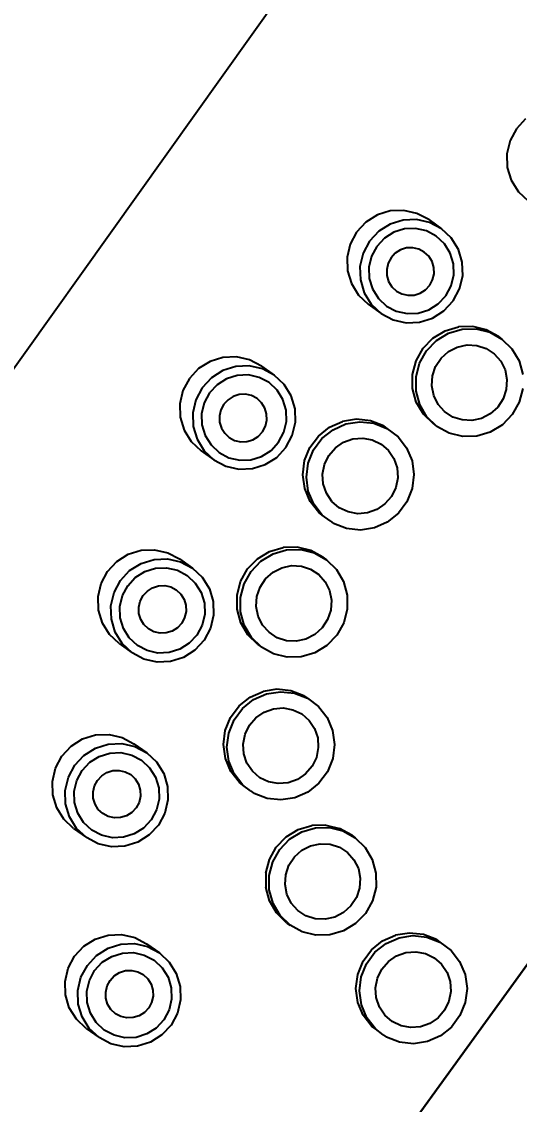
# Model space of a CAD drawing. Header units: metres. Extents: x 141303 to 146299, y 125960 to 127091.
# Drawn here: x 144905.5251 to 144905.6603, y 126076.2171 to 126076.5112 of the extents above; entities that cross this region are included whole.
import ezdxf

# ---------------------------------------------------------------- set-up
doc = ezdxf.new("R2010")
doc.units = ezdxf.units.M
doc.header["$MEASUREMENT"] = 0
for name, color, linetype in [('DIMENSION', 50, 'Continuous'), ('Edges', 7, 'Continuous'), ('FURNITURE', 6, 'Continuous')]:
    doc.layers.add(name, color=color, linetype=linetype)
doc.layers.add('NVMI_WALL', color=7, linetype='Continuous', lineweight=30)
doc.styles.get("Standard").update_dxf_attribs({"font": 'arial.ttf'})
doc.dimstyles.get("Standard").update_dxf_attribs({"dimtxt": 0.18, "dimasz": 0.18, "dimexe": 0.18, "dimexo": 0.0625, "dimgap": 0.09, "dimtad": 0, "dimtih": 1, "dimtoh": 1, "dimdec": 4, "dimzin": 0, "dimdsep": 46, "dimtxsty": 'Standard', "dimcen": 0.09, "dimadec": 0, "dimazin": 0, "dimtfac": 1, "dimtdec": 4, "dimtofl": 0, "dimtmove": 0, "dimatfit": 3, "dimfxl": 1, "dimtolj": 1, "dimtzin": 0, "dimarcsym": 0})

# ---------------------------------------------------------------- blocks, each defined once
blk = doc.blocks.new('ultrasound machine pl')
at = {"layer": 'Edges'}
for p, q in [((167.174, 74.266), (142.929, 74.266)), ((155.364, 71.947), (155.154, 71.92)), ((155.574, 71.92), (155.364, 71.947)), ((154.959, 71.84), (154.791, 71.712)), ((155.154, 71.92), (154.959, 71.84)), ((155.769, 71.84), (155.574, 71.92)), ((155.937, 71.712), (155.769, 71.84)), ((154.791, 71.712), (154.662, 71.546)), ((155.154, 71.674), (154.959, 71.594)), ((155.364, 71.701), (155.154, 71.674)), ((155.574, 71.674), (155.364, 71.701)), ((155.769, 71.594), (155.574, 71.674)), ((156.066, 71.546), (155.937, 71.712)), ((154.662, 71.546), (154.581, 71.353)), ((154.791, 71.466), (154.662, 71.3)), ((154.959, 71.594), (154.791, 71.466)), ((155.029, 71.473), (154.891, 71.368)), ((155.191, 71.539), (155.029, 71.473)), ((155.364, 71.561), (155.191, 71.539)), ((155.537, 71.539), (155.364, 71.561)), ((155.699, 71.473), (155.537, 71.539)), ((155.837, 71.368), (155.699, 71.473)), ((155.937, 71.466), (155.769, 71.594)), ((156.066, 71.3), (155.937, 71.466)), ((156.147, 71.353), (156.066, 71.546)), ((154.581, 71.353), (154.553, 71.145)), ((154.662, 71.3), (154.581, 71.107)), ((154.891, 71.368), (154.784, 71.23)), ((155.253, 71.264), (155.162, 71.228)), ((155.349, 71.277), (155.253, 71.264)), ((155.446, 71.264), (155.349, 71.277)), ((155.536, 71.228), (155.446, 71.264)), ((155.944, 71.23), (155.837, 71.368)), ((156.147, 71.107), (156.066, 71.3)), ((156.175, 71.145), (156.147, 71.353)), ((151.601, 71.004), (151.769, 71.132)), ((151.769, 71.132), (151.964, 71.212)), ((151.964, 71.212), (152.174, 71.239)), ((152.174, 71.239), (152.384, 71.212)), ((152.384, 71.212), (152.579, 71.132)), ((152.579, 71.132), (152.747, 71.004)), ((154.553, 71.145), (154.553, 70.899)), ((154.581, 71.107), (154.553, 70.899)), ((154.784, 71.23), (154.717, 71.071)), ((155.026, 71.092), (154.988, 71.003)), ((155.085, 71.169), (155.026, 71.092)), ((155.162, 71.228), (155.085, 71.169)), ((155.614, 71.169), (155.536, 71.228)), ((155.673, 71.092), (155.614, 71.169)), ((155.71, 71.003), (155.673, 71.092)), ((156.011, 71.071), (155.944, 71.23)), ((156.175, 70.899), (156.147, 71.107)), ((156.175, 71.145), (156.175, 70.899)), ((158.528, 71.122), (158.333, 71.042)), ((158.738, 71.15), (158.528, 71.122)), ((158.948, 71.122), (158.738, 71.15)), ((159.144, 71.042), (158.948, 71.122)), ((151.472, 70.838), (151.601, 71.004)), ((151.769, 70.886), (151.964, 70.966)), ((151.964, 70.966), (152.174, 70.993)), ((152.174, 70.993), (152.384, 70.966)), ((152.384, 70.966), (152.579, 70.886)), ((152.747, 71.004), (152.876, 70.838)), ((154.717, 71.071), (154.695, 70.899)), ((154.988, 71.003), (154.976, 70.907)), ((155.723, 70.907), (155.71, 71.003)), ((156.033, 70.899), (156.011, 71.071)), ((158.333, 71.042), (158.165, 70.915)), ((159.312, 70.915), (159.144, 71.042)), ((151.391, 70.645), (151.472, 70.838)), ((151.472, 70.592), (151.601, 70.758)), ((151.601, 70.758), (151.769, 70.886)), ((151.701, 70.66), (151.839, 70.765)), ((151.839, 70.765), (152.001, 70.831)), ((152.001, 70.831), (152.174, 70.853)), ((152.174, 70.853), (152.347, 70.831)), ((152.347, 70.831), (152.509, 70.765)), ((152.509, 70.765), (152.647, 70.66)), ((152.579, 70.886), (152.747, 70.758)), ((152.747, 70.758), (152.876, 70.592)), ((152.876, 70.838), (152.957, 70.645)), ((154.553, 70.899), (154.581, 70.692)), ((154.695, 70.899), (154.717, 70.728)), ((154.976, 70.907), (154.988, 70.812)), ((154.988, 70.812), (155.026, 70.722)), ((155.673, 70.722), (155.71, 70.812)), ((155.71, 70.812), (155.723, 70.907)), ((156.011, 70.728), (156.033, 70.899)), ((156.147, 70.692), (156.175, 70.899)), ((158.165, 70.915), (158.036, 70.749)), ((158.333, 70.797), (158.165, 70.669)), ((158.528, 70.877), (158.333, 70.797)), ((158.738, 70.904), (158.528, 70.877)), ((158.738, 70.764), (158.565, 70.742)), ((158.948, 70.877), (158.738, 70.904)), ((158.912, 70.742), (158.738, 70.764)), ((159.144, 70.797), (158.948, 70.877)), ((159.312, 70.669), (159.144, 70.797)), ((159.44, 70.749), (159.312, 70.915)), ((151.363, 70.437), (151.391, 70.645)), ((151.391, 70.399), (151.472, 70.592)), ((151.594, 70.522), (151.701, 70.66)), ((152.647, 70.66), (152.754, 70.522)), ((152.876, 70.592), (152.957, 70.399)), ((152.957, 70.645), (152.985, 70.437)), ((154.581, 70.692), (154.662, 70.498)), ((154.717, 70.728), (154.784, 70.568)), ((155.026, 70.722), (155.085, 70.646)), ((155.085, 70.646), (155.162, 70.587)), ((155.162, 70.587), (155.253, 70.55)), ((155.446, 70.55), (155.536, 70.587)), ((155.536, 70.587), (155.614, 70.646)), ((155.614, 70.646), (155.673, 70.722)), ((155.944, 70.568), (156.011, 70.728)), ((156.066, 70.498), (156.147, 70.692)), ((158.036, 70.749), (157.955, 70.555)), ((158.165, 70.669), (158.036, 70.503)), ((158.404, 70.676), (158.265, 70.57)), ((158.565, 70.742), (158.404, 70.676)), ((159.073, 70.676), (158.912, 70.742)), ((159.212, 70.57), (159.073, 70.676)), ((159.44, 70.503), (159.312, 70.669)), ((159.521, 70.555), (159.44, 70.749)), ((151.363, 70.437), (151.363, 70.191)), ((151.527, 70.363), (151.594, 70.522)), ((151.865, 70.384), (151.924, 70.461)), ((151.924, 70.461), (152.002, 70.52)), ((152.002, 70.52), (152.092, 70.556)), ((152.092, 70.556), (152.189, 70.569)), ((152.189, 70.569), (152.285, 70.556)), ((152.285, 70.556), (152.375, 70.52)), ((152.375, 70.52), (152.453, 70.461)), ((152.453, 70.461), (152.512, 70.384)), ((152.754, 70.522), (152.82, 70.363)), ((152.985, 70.437), (152.985, 70.191)), ((154.662, 70.498), (154.791, 70.332)), ((154.784, 70.568), (154.891, 70.431)), ((154.891, 70.431), (155.029, 70.326)), ((155.253, 70.55), (155.349, 70.538)), ((155.349, 70.538), (155.446, 70.55)), ((155.699, 70.326), (155.837, 70.431)), ((155.837, 70.431), (155.944, 70.568)), ((155.937, 70.332), (156.066, 70.498)), ((157.955, 70.555), (157.928, 70.348)), ((158.036, 70.503), (157.955, 70.31)), ((158.159, 70.433), (158.092, 70.273)), ((158.265, 70.57), (158.159, 70.433)), ((158.537, 70.43), (158.459, 70.372)), ((158.627, 70.467), (158.537, 70.43)), ((158.724, 70.48), (158.627, 70.467)), ((158.82, 70.467), (158.724, 70.48)), ((158.91, 70.43), (158.82, 70.467)), ((158.988, 70.372), (158.91, 70.43)), ((159.318, 70.433), (159.212, 70.57)), ((159.385, 70.273), (159.318, 70.433)), ((159.521, 70.31), (159.44, 70.503)), ((159.549, 70.348), (159.521, 70.555)), ((151.363, 70.191), (151.391, 70.399)), ((151.505, 70.191), (151.527, 70.363)), ((151.815, 70.199), (151.828, 70.295)), ((151.828, 70.295), (151.865, 70.384)), ((152.512, 70.384), (152.55, 70.295)), ((152.55, 70.295), (152.562, 70.199)), ((152.82, 70.363), (152.843, 70.191)), ((152.957, 70.399), (152.985, 70.191)), ((154.791, 70.332), (154.959, 70.205)), ((155.029, 70.326), (155.191, 70.26)), ((155.191, 70.26), (155.364, 70.237)), ((155.364, 70.237), (155.537, 70.26)), ((155.537, 70.26), (155.699, 70.326)), ((155.769, 70.205), (155.937, 70.332)), ((157.928, 70.348), (157.928, 70.102)), ((157.955, 70.31), (157.928, 70.102)), ((158.092, 70.273), (158.069, 70.102)), ((158.4, 70.295), (158.363, 70.206)), ((158.459, 70.372), (158.4, 70.295)), ((159.047, 70.295), (158.988, 70.372)), ((159.085, 70.206), (159.047, 70.295)), ((159.408, 70.102), (159.385, 70.273)), ((159.549, 70.102), (159.521, 70.31)), ((159.549, 70.348), (159.549, 70.102)), ((149.009, 70.039), (149.205, 70.119)), ((149.205, 70.119), (149.415, 70.146)), ((149.415, 70.146), (149.624, 70.119)), ((149.624, 70.119), (149.82, 70.039)), ((151.391, 69.984), (151.363, 70.191)), ((151.527, 70.02), (151.505, 70.191)), ((151.828, 70.104), (151.815, 70.199)), ((151.865, 70.014), (151.828, 70.104)), ((152.55, 70.104), (152.512, 70.014)), ((152.562, 70.199), (152.55, 70.104)), ((152.843, 70.191), (152.82, 70.02)), ((152.985, 70.191), (152.957, 69.984)), ((154.959, 70.205), (155.154, 70.125)), ((155.154, 70.125), (155.364, 70.097)), ((155.364, 70.097), (155.574, 70.125)), ((155.574, 70.125), (155.769, 70.205)), ((157.928, 70.102), (157.955, 69.894)), ((158.069, 70.102), (158.092, 69.931)), ((158.363, 70.206), (158.35, 70.11)), ((158.35, 70.11), (158.363, 70.014)), ((159.097, 70.11), (159.085, 70.206)), ((159.085, 70.014), (159.097, 70.11)), ((159.385, 69.931), (159.408, 70.102)), ((159.521, 69.894), (159.549, 70.102)), ((148.712, 69.745), (148.841, 69.911)), ((148.841, 69.911), (149.009, 70.039)), ((149.82, 70.039), (149.988, 69.911)), ((149.988, 69.911), (150.117, 69.745)), ((151.472, 69.79), (151.391, 69.984)), ((151.594, 69.86), (151.527, 70.02)), ((151.924, 69.938), (151.865, 70.014)), ((152.002, 69.879), (151.924, 69.938)), ((152.453, 69.938), (152.375, 69.879)), ((152.512, 70.014), (152.453, 69.938)), ((152.82, 70.02), (152.754, 69.86)), ((152.957, 69.984), (152.876, 69.79)), ((158.092, 69.931), (158.159, 69.771)), ((158.363, 70.014), (158.4, 69.925)), ((158.4, 69.925), (158.459, 69.849)), ((158.988, 69.849), (159.047, 69.925)), ((159.047, 69.925), (159.085, 70.014)), ((159.318, 69.771), (159.385, 69.931)), ((161.092, 69.949), (160.924, 69.822)), ((161.288, 70.03), (161.092, 69.949)), ((161.498, 70.057), (161.288, 70.03)), ((161.708, 70.03), (161.498, 70.057)), ((148.631, 69.552), (148.712, 69.745)), ((148.841, 69.666), (149.009, 69.793)), ((149.009, 69.793), (149.205, 69.873)), ((149.205, 69.873), (149.415, 69.9)), ((149.241, 69.738), (149.415, 69.761)), ((149.415, 69.9), (149.624, 69.873)), ((149.415, 69.761), (149.588, 69.738)), ((149.624, 69.873), (149.82, 69.793)), ((149.82, 69.793), (149.988, 69.666)), ((150.117, 69.745), (150.198, 69.552)), ((151.601, 69.624), (151.472, 69.79)), ((151.701, 69.723), (151.594, 69.86)), ((152.092, 69.842), (152.002, 69.879)), ((152.189, 69.83), (152.092, 69.842)), ((152.285, 69.842), (152.189, 69.83)), ((152.375, 69.879), (152.285, 69.842)), ((152.754, 69.86), (152.647, 69.723)), ((152.876, 69.79), (152.747, 69.624)), ((155.365, 69.74), (155.58, 69.792)), ((155.58, 69.792), (155.802, 69.787)), ((155.802, 69.787), (156.015, 69.727)), ((157.955, 69.894), (158.036, 69.701)), ((158.159, 69.771), (158.265, 69.634)), ((158.459, 69.849), (158.537, 69.79)), ((158.537, 69.79), (158.627, 69.753)), ((158.627, 69.753), (158.724, 69.74)), ((158.724, 69.74), (158.82, 69.753)), ((158.82, 69.753), (158.91, 69.79)), ((158.91, 69.79), (158.988, 69.849)), ((159.212, 69.634), (159.318, 69.771)), ((159.44, 69.701), (159.521, 69.894)), ((160.924, 69.822), (160.796, 69.656)), ((148.712, 69.499), (148.841, 69.666)), ((148.941, 69.567), (149.08, 69.672)), ((149.08, 69.672), (149.241, 69.738)), ((149.588, 69.738), (149.749, 69.672)), ((149.749, 69.672), (149.888, 69.567)), ((149.988, 69.666), (150.117, 69.499)), ((151.769, 69.497), (151.601, 69.624)), ((151.839, 69.618), (151.701, 69.723)), ((152.001, 69.552), (151.839, 69.618)), ((152.509, 69.618), (152.347, 69.552)), ((152.647, 69.723), (152.509, 69.618)), ((152.747, 69.624), (152.579, 69.497)), ((155.011, 69.484), (155.171, 69.635)), ((155.171, 69.635), (155.365, 69.74)), ((155.171, 69.568), (155.365, 69.673)), ((155.365, 69.673), (155.58, 69.725)), ((155.58, 69.725), (155.802, 69.721)), ((155.802, 69.721), (156.015, 69.66)), ((156.015, 69.727), (156.205, 69.614)), ((156.015, 69.66), (156.205, 69.548)), ((156.359, 69.457), (156.205, 69.614)), ((158.036, 69.701), (158.165, 69.535)), ((158.265, 69.634), (158.404, 69.529)), ((159.073, 69.529), (159.212, 69.634)), ((159.312, 69.535), (159.44, 69.701)), ((160.796, 69.656), (160.715, 69.462)), ((148.604, 69.344), (148.631, 69.552)), ((148.631, 69.306), (148.712, 69.499)), ((148.768, 69.27), (148.835, 69.43)), ((148.835, 69.43), (148.941, 69.567)), ((149.165, 69.368), (149.242, 69.427)), ((149.242, 69.427), (149.332, 69.464)), ((149.332, 69.464), (149.429, 69.476)), ((149.429, 69.476), (149.526, 69.464)), ((149.526, 69.464), (149.616, 69.427)), ((149.616, 69.427), (149.694, 69.368)), ((149.888, 69.567), (149.994, 69.43)), ((149.994, 69.43), (150.061, 69.27)), ((150.117, 69.499), (150.198, 69.306)), ((150.198, 69.552), (150.225, 69.344)), ((151.964, 69.417), (151.769, 69.497)), ((152.174, 69.389), (151.964, 69.417)), ((152.174, 69.529), (152.001, 69.552)), ((152.347, 69.552), (152.174, 69.529)), ((152.384, 69.417), (152.174, 69.389)), ((152.579, 69.497), (152.384, 69.417)), ((153.045, 69.381), (153.252, 69.46)), ((153.252, 69.46), (153.473, 69.484)), ((153.252, 69.393), (153.473, 69.417)), ((153.473, 69.484), (153.692, 69.451)), ((153.473, 69.417), (153.692, 69.384)), ((153.692, 69.451), (153.895, 69.363)), ((154.896, 69.298), (155.011, 69.484)), ((154.896, 69.232), (155.011, 69.418)), ((155.011, 69.418), (155.171, 69.568)), ((155.357, 69.391), (155.498, 69.454)), ((155.498, 69.454), (155.651, 69.48)), ((155.651, 69.48), (155.806, 69.466)), ((155.806, 69.466), (155.952, 69.413)), ((155.952, 69.413), (156.078, 69.325)), ((156.205, 69.548), (156.359, 69.391)), ((156.466, 69.267), (156.359, 69.457)), ((158.165, 69.535), (158.333, 69.407)), ((158.333, 69.407), (158.528, 69.327)), ((158.404, 69.529), (158.565, 69.462)), ((158.565, 69.462), (158.738, 69.44)), ((158.738, 69.44), (158.912, 69.462)), ((158.912, 69.462), (159.073, 69.529)), ((158.948, 69.327), (159.144, 69.407)), ((159.144, 69.407), (159.312, 69.535)), ((160.715, 69.462), (160.687, 69.255)), ((148.604, 69.344), (148.604, 69.098)), ((148.604, 69.098), (148.631, 69.306)), ((148.745, 69.098), (148.768, 69.27)), ((149.068, 69.202), (149.106, 69.291)), ((149.106, 69.291), (149.165, 69.368)), ((149.694, 69.368), (149.753, 69.291)), ((149.753, 69.291), (149.79, 69.202)), ((150.061, 69.27), (150.084, 69.098)), ((150.198, 69.306), (150.225, 69.098)), ((150.225, 69.344), (150.225, 69.098)), ((152.728, 69.082), (152.867, 69.252)), ((152.867, 69.252), (153.045, 69.381)), ((152.867, 69.185), (153.045, 69.314)), ((153.045, 69.314), (153.252, 69.393)), ((153.692, 69.384), (153.895, 69.297)), ((153.895, 69.363), (154.068, 69.227)), ((153.895, 69.297), (154.068, 69.161)), ((154.834, 69.089), (154.896, 69.298)), ((155.148, 69.169), (155.238, 69.293)), ((155.238, 69.293), (155.357, 69.391)), ((156.078, 69.325), (156.178, 69.208)), ((156.359, 69.391), (156.466, 69.2)), ((156.519, 69.055), (156.466, 69.267)), ((157.643, 69.23), (157.864, 69.254)), ((157.864, 69.254), (158.083, 69.221)), ((158.528, 69.327), (158.738, 69.3)), ((158.738, 69.3), (158.948, 69.327)), ((148.631, 68.891), (148.604, 69.098)), ((148.768, 68.927), (148.745, 69.098)), ((149.055, 69.106), (149.068, 69.202)), ((149.068, 69.011), (149.055, 69.106)), ((149.79, 69.202), (149.803, 69.106)), ((149.803, 69.106), (149.79, 69.011)), ((150.084, 69.098), (150.061, 68.927)), ((150.225, 69.098), (150.198, 68.891)), ((152.639, 68.883), (152.728, 69.082)), ((152.728, 69.015), (152.867, 69.185)), ((153.075, 69.033), (153.207, 69.114)), ((153.207, 69.114), (153.355, 69.159)), ((153.355, 69.159), (153.51, 69.165)), ((153.51, 69.165), (153.662, 69.131)), ((153.662, 69.131), (153.799, 69.06)), ((154.2, 69.052), (154.068, 69.227)), ((154.068, 69.161), (154.2, 68.985)), ((154.834, 69.023), (154.896, 69.232)), ((154.834, 69.023), (154.834, 69.089)), ((155.094, 69.026), (155.148, 69.169)), ((156.178, 69.208), (156.242, 69.069)), ((156.242, 69.069), (156.269, 68.919)), ((156.466, 69.2), (156.519, 68.989)), ((157.258, 69.022), (157.437, 69.151)), ((157.258, 68.955), (157.437, 69.084)), ((157.437, 69.151), (157.643, 69.23)), ((157.437, 69.084), (157.643, 69.163)), ((157.643, 69.163), (157.864, 69.187)), ((157.864, 69.187), (158.083, 69.154)), ((158.083, 69.221), (158.286, 69.133)), ((158.083, 69.154), (158.286, 69.067)), ((158.286, 69.133), (158.46, 68.997)), ((158.286, 69.067), (158.46, 68.931)), ((148.835, 68.767), (148.768, 68.927)), ((149.106, 68.922), (149.068, 69.011)), ((149.165, 68.845), (149.106, 68.922)), ((149.753, 68.922), (149.694, 68.845)), ((149.79, 69.011), (149.753, 68.922)), ((150.061, 68.927), (149.994, 68.767)), ((152.639, 68.816), (152.728, 69.015)), ((152.897, 68.786), (152.97, 68.921)), ((152.97, 68.921), (153.075, 69.033)), ((153.799, 69.06), (153.913, 68.956)), ((153.913, 68.956), (153.996, 68.827)), ((154.28, 68.849), (154.2, 69.052)), ((154.2, 68.985), (154.28, 68.783)), ((154.829, 68.872), (154.834, 69.023)), ((155.08, 68.875), (155.094, 69.026)), ((156.269, 68.919), (156.254, 68.768)), ((156.519, 68.989), (156.514, 68.771)), ((156.519, 69.055), (156.519, 68.989)), ((157.119, 68.852), (157.258, 69.022)), ((157.119, 68.785), (157.258, 68.955)), ((157.598, 68.884), (157.746, 68.929)), ((157.746, 68.929), (157.901, 68.935)), ((157.901, 68.935), (158.053, 68.901)), ((158.053, 68.901), (158.19, 68.83)), ((158.591, 68.822), (158.46, 68.997)), ((158.46, 68.931), (158.591, 68.755)), ((148.712, 68.697), (148.631, 68.891)), ((148.941, 68.63), (148.835, 68.767)), ((149.242, 68.786), (149.165, 68.845)), ((149.332, 68.749), (149.242, 68.786)), ((149.429, 68.737), (149.332, 68.749)), ((149.526, 68.749), (149.429, 68.737)), ((149.616, 68.786), (149.526, 68.749)), ((149.694, 68.845), (149.616, 68.786)), ((149.994, 68.767), (149.888, 68.63)), ((150.198, 68.891), (150.117, 68.697)), ((152.605, 68.668), (152.639, 68.883)), ((152.605, 68.601), (152.639, 68.816)), ((152.863, 68.638), (152.897, 68.786)), ((153.996, 68.827), (154.041, 68.682)), ((154.305, 68.633), (154.28, 68.849)), ((154.28, 68.783), (154.305, 68.566)), ((154.829, 68.872), (154.829, 68.805)), ((154.882, 68.594), (154.829, 68.805)), ((155.106, 68.724), (155.08, 68.875)), ((156.254, 68.768), (156.2, 68.625)), ((156.514, 68.771), (156.452, 68.562)), ((157.03, 68.653), (157.119, 68.852)), ((157.03, 68.586), (157.119, 68.785)), ((157.361, 68.691), (157.466, 68.803)), ((157.466, 68.803), (157.598, 68.884)), ((158.19, 68.83), (158.304, 68.726)), ((158.672, 68.619), (158.591, 68.822)), ((158.591, 68.755), (158.672, 68.553)), ((148.841, 68.531), (148.712, 68.697)), ((149.08, 68.525), (148.941, 68.63)), ((149.888, 68.63), (149.749, 68.525)), ((150.117, 68.697), (149.988, 68.531)), ((152.605, 68.668), (152.605, 68.601)), ((152.63, 68.385), (152.605, 68.601)), ((152.869, 68.485), (152.863, 68.638)), ((154.041, 68.682), (154.047, 68.53)), ((154.305, 68.566), (154.271, 68.351)), ((154.305, 68.633), (154.305, 68.566)), ((154.989, 68.403), (154.882, 68.594)), ((155.171, 68.586), (155.106, 68.724)), ((155.27, 68.469), (155.171, 68.586)), ((156.2, 68.625), (156.11, 68.5)), ((156.452, 68.562), (156.337, 68.376)), ((156.997, 68.438), (157.03, 68.653)), ((156.997, 68.371), (157.03, 68.586)), ((157.288, 68.556), (157.361, 68.691)), ((158.304, 68.726), (158.387, 68.597)), ((158.387, 68.597), (158.433, 68.452)), ((158.696, 68.403), (158.672, 68.619)), ((149.009, 68.404), (148.841, 68.531)), ((149.205, 68.324), (149.009, 68.404)), ((149.241, 68.459), (149.08, 68.525)), ((149.415, 68.436), (149.241, 68.459)), ((149.588, 68.459), (149.415, 68.436)), ((149.749, 68.525), (149.588, 68.459)), ((149.82, 68.404), (149.624, 68.324)), ((149.988, 68.531), (149.82, 68.404)), ((152.914, 68.34), (152.869, 68.485)), ((154.047, 68.53), (154.013, 68.381)), ((155.143, 68.246), (154.989, 68.403)), ((155.396, 68.381), (155.27, 68.469)), ((155.991, 68.403), (155.85, 68.34)), ((156.11, 68.5), (155.991, 68.403)), ((156.997, 68.438), (156.997, 68.371)), ((157.254, 68.408), (157.288, 68.556)), ((157.26, 68.255), (157.254, 68.408)), ((158.433, 68.452), (158.439, 68.3)), ((158.672, 68.553), (158.696, 68.336)), ((158.696, 68.403), (158.696, 68.336)), ((149.415, 68.296), (149.205, 68.324)), ((149.624, 68.324), (149.415, 68.296)), ((151.024, 68.2), (151.218, 68.305)), ((151.024, 68.133), (151.218, 68.238)), ((151.218, 68.305), (151.434, 68.357)), ((151.218, 68.238), (151.434, 68.29)), ((151.434, 68.357), (151.656, 68.352)), ((151.434, 68.29), (151.656, 68.285)), ((151.656, 68.352), (151.869, 68.291)), ((151.656, 68.285), (151.869, 68.225)), ((151.869, 68.291), (152.058, 68.179)), ((151.869, 68.225), (152.058, 68.112)), ((152.71, 68.182), (152.63, 68.385)), ((152.997, 68.211), (152.914, 68.34)), ((153.941, 68.246), (153.835, 68.135)), ((154.013, 68.381), (153.941, 68.246)), ((154.271, 68.351), (154.182, 68.152)), ((155.333, 68.134), (155.143, 68.246)), ((155.542, 68.328), (155.396, 68.381)), ((155.697, 68.314), (155.542, 68.328)), ((155.85, 68.34), (155.697, 68.314)), ((156.177, 68.225), (155.983, 68.121)), ((156.337, 68.376), (156.177, 68.225)), ((157.021, 68.155), (156.997, 68.371)), ((157.306, 68.11), (157.26, 68.255)), ((158.439, 68.3), (158.404, 68.151)), ((158.696, 68.336), (158.663, 68.121)), ((146.415, 67.94), (146.583, 68.067)), ((146.583, 68.067), (146.779, 68.148)), ((146.779, 68.148), (146.988, 68.175)), ((146.988, 68.175), (147.198, 68.148)), ((147.198, 68.148), (147.394, 68.067)), ((147.394, 68.067), (147.562, 67.94)), ((150.864, 68.049), (151.024, 68.2)), ((150.864, 67.982), (151.024, 68.133)), ((152.212, 68.022), (152.058, 68.179)), ((152.058, 68.112), (152.212, 67.955)), ((152.842, 68.007), (152.71, 68.182)), ((153.111, 68.108), (152.997, 68.211)), ((153.249, 68.037), (153.111, 68.108)), ((153.704, 68.054), (153.555, 68.009)), ((153.835, 68.135), (153.704, 68.054)), ((154.182, 68.152), (154.043, 67.982)), ((155.546, 68.073), (155.333, 68.134)), ((155.768, 68.069), (155.546, 68.073)), ((155.983, 68.121), (155.768, 68.069)), ((157.102, 67.952), (157.021, 68.155)), ((157.389, 67.981), (157.306, 68.11)), ((158.404, 68.151), (158.332, 68.016)), ((158.663, 68.121), (158.573, 67.922)), ((146.286, 67.774), (146.415, 67.94)), ((146.583, 67.822), (146.779, 67.902)), ((146.779, 67.902), (146.988, 67.929)), ((146.988, 67.929), (147.198, 67.902)), ((147.198, 67.902), (147.394, 67.822)), ((147.562, 67.94), (147.69, 67.774)), ((150.749, 67.863), (150.864, 68.049)), ((150.749, 67.796), (150.864, 67.982)), ((151.091, 67.858), (151.21, 67.955)), ((151.21, 67.955), (151.351, 68.019)), ((151.351, 68.019), (151.504, 68.045)), ((151.504, 68.045), (151.659, 68.03)), ((151.659, 68.03), (151.805, 67.978)), ((151.805, 67.978), (151.932, 67.89)), ((151.932, 67.89), (152.031, 67.772)), ((152.319, 67.831), (152.212, 68.022)), ((152.212, 67.955), (152.319, 67.765)), ((153.015, 67.871), (152.842, 68.007)), ((153.4, 68.003), (153.249, 68.037)), ((153.555, 68.009), (153.4, 68.003)), ((154.043, 67.982), (153.865, 67.853)), ((157.233, 67.777), (157.102, 67.952)), ((157.502, 67.878), (157.389, 67.981)), ((158.226, 67.905), (158.095, 67.824)), ((158.332, 68.016), (158.226, 67.905)), ((158.573, 67.922), (158.435, 67.752)), ((146.205, 67.58), (146.286, 67.774)), ((146.415, 67.694), (146.583, 67.822)), ((146.654, 67.701), (146.815, 67.767)), ((146.815, 67.767), (146.988, 67.789)), ((146.988, 67.789), (147.162, 67.767)), ((147.162, 67.767), (147.323, 67.701)), ((147.394, 67.822), (147.562, 67.694)), ((147.69, 67.774), (147.771, 67.58)), ((150.687, 67.654), (150.749, 67.863)), ((150.687, 67.587), (150.749, 67.796)), ((150.947, 67.591), (151.001, 67.734)), ((151.001, 67.734), (151.091, 67.858)), ((152.031, 67.772), (152.096, 67.634)), ((152.372, 67.62), (152.319, 67.831)), ((152.319, 67.765), (152.372, 67.553)), ((153.218, 67.783), (153.015, 67.871)), ((153.438, 67.75), (153.218, 67.783)), ((153.658, 67.774), (153.438, 67.75)), ((153.865, 67.853), (153.658, 67.774)), ((157.406, 67.641), (157.233, 67.777)), ((157.64, 67.807), (157.502, 67.878)), ((157.791, 67.773), (157.64, 67.807)), ((157.946, 67.779), (157.791, 67.773)), ((158.095, 67.824), (157.946, 67.779)), ((146.178, 67.373), (146.205, 67.58)), ((146.286, 67.528), (146.415, 67.694)), ((146.409, 67.458), (146.515, 67.595)), ((146.515, 67.595), (146.654, 67.701)), ((147.323, 67.701), (147.462, 67.595)), ((147.462, 67.595), (147.568, 67.458)), ((147.562, 67.694), (147.69, 67.528)), ((147.771, 67.58), (147.799, 67.373)), ((150.682, 67.436), (150.687, 67.587)), ((150.687, 67.587), (150.687, 67.654)), ((150.933, 67.439), (150.947, 67.591)), ((152.096, 67.634), (152.122, 67.484)), ((152.372, 67.553), (152.367, 67.336)), ((152.372, 67.62), (152.372, 67.553)), ((157.609, 67.553), (157.406, 67.641)), ((157.829, 67.52), (157.609, 67.553)), ((158.256, 67.623), (158.049, 67.544)), ((146.205, 67.335), (146.286, 67.528)), ((146.342, 67.299), (146.409, 67.458)), ((146.679, 67.32), (146.739, 67.397)), ((146.739, 67.397), (146.816, 67.455)), ((146.816, 67.455), (146.906, 67.492)), ((146.906, 67.492), (147.003, 67.505)), ((147.003, 67.505), (147.1, 67.492)), ((147.1, 67.492), (147.19, 67.455)), ((147.19, 67.455), (147.267, 67.397)), ((147.267, 67.397), (147.327, 67.32)), ((147.568, 67.458), (147.635, 67.299)), ((147.69, 67.528), (147.771, 67.335)), ((150.682, 67.436), (150.682, 67.37)), ((150.959, 67.289), (150.933, 67.439)), ((152.122, 67.484), (152.107, 67.332)), ((158.049, 67.544), (157.829, 67.52)), ((146.178, 67.373), (146.178, 67.127)), ((146.178, 67.127), (146.205, 67.335)), ((146.319, 67.127), (146.342, 67.299)), ((146.629, 67.135), (146.642, 67.231)), ((146.642, 67.231), (146.679, 67.32)), ((147.327, 67.32), (147.364, 67.231)), ((147.364, 67.231), (147.377, 67.135)), ((147.635, 67.299), (147.658, 67.127)), ((147.771, 67.335), (147.799, 67.127)), ((147.799, 67.373), (147.799, 67.127)), ((150.735, 67.159), (150.682, 67.37)), ((151.024, 67.151), (150.959, 67.289)), ((152.107, 67.332), (152.053, 67.189)), ((152.367, 67.336), (152.306, 67.127)), ((146.205, 66.92), (146.178, 67.127)), ((146.342, 66.956), (146.319, 67.127)), ((146.642, 67.039), (146.629, 67.135)), ((146.679, 66.95), (146.642, 67.039)), ((147.364, 67.039), (147.327, 66.95)), ((147.377, 67.135), (147.364, 67.039)), ((147.658, 67.127), (147.635, 66.956)), ((147.799, 67.127), (147.771, 66.92)), ((150.842, 66.968), (150.735, 67.159)), ((151.123, 67.034), (151.024, 67.151)), ((151.964, 67.065), (151.844, 66.968)), ((152.053, 67.189), (151.964, 67.065)), ((152.306, 67.127), (152.191, 66.941)), ((146.286, 66.726), (146.205, 66.92)), ((146.409, 66.796), (146.342, 66.956)), ((146.739, 66.874), (146.679, 66.95)), ((146.816, 66.815), (146.739, 66.874)), ((147.267, 66.874), (147.19, 66.815)), ((147.327, 66.95), (147.267, 66.874)), ((147.635, 66.956), (147.568, 66.796)), ((147.771, 66.92), (147.69, 66.726)), ((150.996, 66.811), (150.842, 66.968)), ((151.25, 66.946), (151.123, 67.034)), ((151.395, 66.893), (151.25, 66.946)), ((151.55, 66.879), (151.395, 66.893)), ((151.703, 66.904), (151.55, 66.879)), ((151.844, 66.968), (151.703, 66.904)), ((152.191, 66.941), (152.031, 66.79)), ((146.415, 66.56), (146.286, 66.726)), ((146.515, 66.659), (146.409, 66.796)), ((146.906, 66.778), (146.816, 66.815)), ((147.003, 66.765), (146.906, 66.778)), ((147.1, 66.778), (147.003, 66.765)), ((147.19, 66.815), (147.1, 66.778)), ((147.568, 66.796), (147.462, 66.659)), ((147.69, 66.726), (147.562, 66.56)), ((151.186, 66.698), (150.996, 66.811)), ((152.031, 66.79), (151.836, 66.685)), ((146.583, 66.433), (146.415, 66.56)), ((146.654, 66.554), (146.515, 66.659)), ((146.815, 66.488), (146.654, 66.554)), ((147.323, 66.554), (147.162, 66.488)), ((147.462, 66.659), (147.323, 66.554)), ((147.562, 66.56), (147.394, 66.433)), ((149.774, 66.498), (149.981, 66.577)), ((149.981, 66.577), (150.202, 66.601)), ((149.981, 66.511), (150.202, 66.535)), ((150.202, 66.601), (150.421, 66.569)), ((150.202, 66.535), (150.421, 66.502)), ((150.421, 66.569), (150.624, 66.481)), ((151.399, 66.638), (151.186, 66.698)), ((151.621, 66.633), (151.399, 66.638)), ((151.836, 66.685), (151.621, 66.633)), ((146.779, 66.352), (146.583, 66.433)), ((146.988, 66.465), (146.815, 66.488)), ((147.162, 66.488), (146.988, 66.465)), ((147.394, 66.433), (147.198, 66.352)), ((149.457, 66.2), (149.596, 66.369)), ((149.774, 66.498), (149.596, 66.369)), ((149.596, 66.303), (149.774, 66.432)), ((149.774, 66.432), (149.981, 66.511)), ((150.421, 66.502), (150.624, 66.414)), ((150.624, 66.481), (150.797, 66.345)), ((150.624, 66.414), (150.797, 66.278)), ((146.988, 66.325), (146.779, 66.352)), ((147.198, 66.352), (146.988, 66.325)), ((149.368, 66), (149.457, 66.2)), ((149.457, 66.133), (149.596, 66.303)), ((149.804, 66.15), (149.936, 66.231)), ((149.936, 66.231), (150.084, 66.276)), ((150.084, 66.276), (150.239, 66.282)), ((150.239, 66.282), (150.391, 66.249)), ((150.391, 66.249), (150.528, 66.178)), ((150.929, 66.17), (150.797, 66.345)), ((150.797, 66.278), (150.929, 66.103)), ((149.368, 65.934), (149.457, 66.133)), ((149.626, 65.904), (149.699, 66.039)), ((149.699, 66.039), (149.804, 66.15)), ((150.528, 66.178), (150.642, 66.074)), ((150.642, 66.074), (150.725, 65.945)), ((150.929, 66.17), (151.009, 65.967)), ((150.929, 66.103), (151.009, 65.9)), ((149.334, 65.785), (149.368, 66)), ((149.334, 65.719), (149.368, 65.934)), ((149.592, 65.755), (149.626, 65.904)), ((150.725, 65.945), (150.771, 65.8)), ((151.034, 65.751), (151.009, 65.967)), ((151.009, 65.9), (151.034, 65.684)), ((149.334, 65.785), (149.334, 65.719)), ((149.359, 65.502), (149.334, 65.719)), ((149.598, 65.603), (149.592, 65.755)), ((150.771, 65.8), (150.776, 65.647)), ((151.034, 65.751), (151.034, 65.684)), ((149.644, 65.458), (149.598, 65.603)), ((150.776, 65.647), (150.742, 65.499)), ((151.034, 65.684), (151, 65.469)), ((149.439, 65.3), (149.359, 65.502)), ((149.726, 65.329), (149.644, 65.458)), ((150.67, 65.364), (150.564, 65.253)), ((150.742, 65.499), (150.67, 65.364)), ((151, 65.469), (150.911, 65.27)), ((149.571, 65.124), (149.439, 65.3)), ((149.84, 65.225), (149.726, 65.329)), ((149.978, 65.154), (149.84, 65.225)), ((150.564, 65.253), (150.433, 65.171)), ((150.911, 65.27), (150.773, 65.1)), ((149.744, 64.988), (149.571, 65.124)), ((150.129, 65.121), (149.978, 65.154)), ((150.284, 65.126), (150.129, 65.121)), ((150.433, 65.171), (150.284, 65.126)), ((150.773, 65.1), (150.594, 64.971)), ((149.947, 64.901), (149.744, 64.988)), ((150.167, 64.868), (149.947, 64.901)), ((150.387, 64.892), (150.167, 64.868)), ((150.594, 64.971), (150.387, 64.892)), ((149.127, 64.309), (149.321, 64.414)), ((149.127, 64.243), (149.321, 64.348)), ((149.321, 64.414), (149.537, 64.466)), ((149.321, 64.348), (149.537, 64.4)), ((149.537, 64.466), (149.758, 64.462)), ((149.537, 64.4), (149.758, 64.395)), ((149.758, 64.462), (149.971, 64.401)), ((149.758, 64.395), (149.971, 64.335)), ((149.971, 64.401), (150.161, 64.289)), ((148.967, 64.159), (149.127, 64.309)), ((148.967, 64.092), (149.127, 64.243)), ((149.971, 64.335), (150.161, 64.222)), ((150.315, 64.132), (150.161, 64.289)), ((150.161, 64.222), (150.315, 64.065)), ((148.852, 63.973), (148.967, 64.159)), ((148.852, 63.906), (148.967, 64.092)), ((149.194, 63.968), (149.313, 64.065)), ((149.313, 64.065), (149.454, 64.129)), ((149.454, 64.129), (149.607, 64.154)), ((149.607, 64.154), (149.762, 64.14)), ((149.762, 64.14), (149.908, 64.087)), ((149.908, 64.087), (150.034, 63.999)), ((150.422, 63.941), (150.315, 64.132)), ((150.315, 64.065), (150.422, 63.874)), ((148.79, 63.764), (148.852, 63.973)), ((148.79, 63.697), (148.852, 63.906)), ((149.05, 63.701), (149.104, 63.843)), ((149.104, 63.843), (149.194, 63.968)), ((150.034, 63.999), (150.134, 63.882)), ((150.134, 63.882), (150.198, 63.744)), ((150.475, 63.73), (150.422, 63.941)), ((150.422, 63.874), (150.475, 63.663)), ((148.785, 63.546), (148.79, 63.697)), ((148.79, 63.697), (148.79, 63.764)), ((149.036, 63.549), (149.05, 63.701)), ((150.198, 63.744), (150.225, 63.594)), ((150.475, 63.663), (150.47, 63.445)), ((150.475, 63.73), (150.475, 63.663)), ((148.785, 63.546), (148.785, 63.48)), ((149.062, 63.399), (149.036, 63.549)), ((150.225, 63.594), (150.21, 63.442)), ((148.838, 63.268), (148.785, 63.48)), ((149.127, 63.26), (149.062, 63.399)), ((150.21, 63.442), (150.156, 63.299)), ((150.47, 63.445), (150.408, 63.237)), ((148.945, 63.078), (148.838, 63.268)), ((149.226, 63.143), (149.127, 63.26)), ((150.067, 63.175), (149.947, 63.078)), ((150.156, 63.299), (150.067, 63.175)), ((150.408, 63.237), (150.294, 63.05)), ((149.099, 62.921), (148.945, 63.078)), ((149.353, 63.055), (149.226, 63.143)), ((149.498, 63.002), (149.353, 63.055)), ((149.653, 62.988), (149.498, 63.002)), ((149.806, 63.014), (149.653, 62.988)), ((149.947, 63.078), (149.806, 63.014)), ((150.294, 63.05), (150.133, 62.9)), ((149.289, 62.808), (149.099, 62.921)), ((150.133, 62.9), (149.939, 62.795)), ((149.502, 62.747), (149.289, 62.808)), ((149.724, 62.743), (149.502, 62.747)), ((149.939, 62.795), (149.724, 62.743))]:
    blk.add_line(p, q, dxfattribs=at)
blk = doc.blocks.new('*D95')
at = {"layer": 'Defpoints', "color": 0, "transparency": 16777216}
for p in [(144918.8479, 126093.72431), (144920.81616, 126092.30564), (144901.88941, 126070.19623)]:
    blk.add_point(p, dxfattribs=at)
at = {"layer": 'DIMENSION', "color": 0, "lineweight": -2, "transparency": 16777216}
for p, q in [((144918.8986, 126093.68777), (144920.96218, 126092.20039)), ((144920.71091, 126092.15962), (144912.46803, 126080.7235)), ((144903.96292, 126068.92358), (144912.2058, 126080.35969)), ((144901.94012, 126070.15968), (144904.0037, 126068.6723))]:
    blk.add_line(p, q, dxfattribs=at)
at = {"layer": 'DIMENSION', "color": 0, "transparency": 16777216}
for points in [[(144920.68657, 126092.17716), (144920.73524, 126092.14208), (144920.81616, 126092.30564)], [(144903.93859, 126068.94112), (144903.98726, 126068.90603), (144903.85767, 126068.77755)]]:
    blk.add_solid(points, dxfattribs=at)
at = {"layer": 'DIMENSION', "color": 0, "transparency": 16777216, "insert": (144912.33692, 126080.5416), "char_height": 0.18, "attachment_point": 5}
blk.add_mtext('\\A1;29.0028', dxfattribs=at)

msp = doc.modelspace()

# ---------------------------------------------------------------- linework, layer by layer
at = {"layer": 'NVMI_WALL'}
msp.add_line((144904.49715, 126074.6435), (144910.94549, 126083.56205), dxfattribs=at)

# ---------------------------------------------------------------- block references
at = {"layer": 'FURNITURE', "xscale": 0.01741392623643738, "yscale": 0.01741392623643738, "zscale": 0.01741392623643738, "rotation": 54.51050912069492}
msp.add_blockref('ultrasound machine pl', (144905.0201, 126073.48402), dxfattribs=at)

# ---------------------------------------------------------------- dimensions: what is measured, and where the dimension line sits
at = {"layer": 'DIMENSION'}
dim = msp.add_aligned_dim(p1=(144901.88941, 126070.19623), p2=(144918.8479, 126093.72431), distance=-2.42625, dimstyle='Standard', dxfattribs=at)
dim.commit()
dim.dimension.update_dxf_attribs({"geometry": '*D95', "text_midpoint": (144912.33692, 126080.5416)})

doc.saveas('drawing.dxf')
